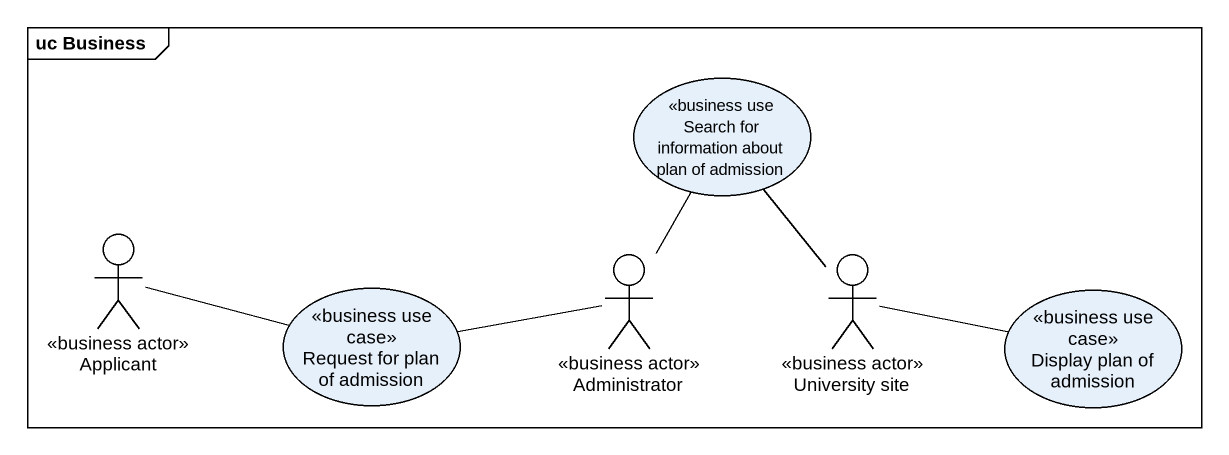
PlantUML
@startuml
mainframe uc Business
usecase "Search for information about plan of admission" as Search_for_information <<business use case>>
actor Applicant <<business actor>>
actor Administrator <<business actor>>
actor "University site" as University_site <<business actor>>
usecase "Request for plan of admission" as Request_for_plan_of <<business use case>>
usecase "Display plan of admission" as Display_plan_of_admission <<business use case>>
Search_for_information -- Administrator
Search_for_information -- University_site
Applicant -right- Request_for_plan_of
University_site -right- Display_plan_of_admission
Request_for_plan_of -right- Administrator
@enduml
